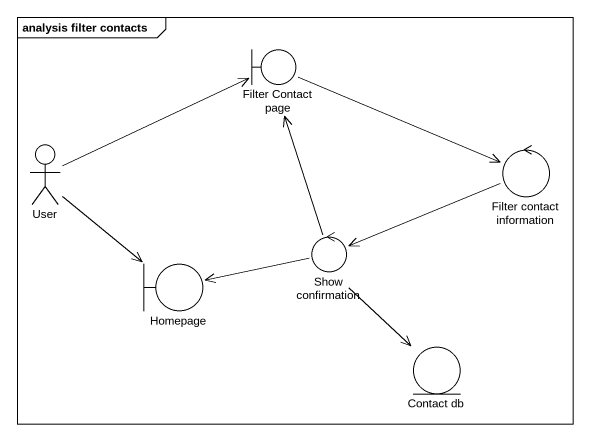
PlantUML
@startuml
mainframe analysis filter contacts
boundary "Filter Contact page" as Filter_Contact_page
actor User
control "Filter contact information" as Filter_contact_information
control "Show confirmation" as Show_confirmation
boundary Homepage
entity "Contact db" as Contact_db
Filter_Contact_page -right-> Filter_contact_information
User -right-> Filter_Contact_page
User --> Homepage
Filter_contact_information -left-> Show_confirmation
Show_confirmation -up-> Filter_Contact_page
Show_confirmation -left-> Homepage
Show_confirmation --> Contact_db
@enduml
